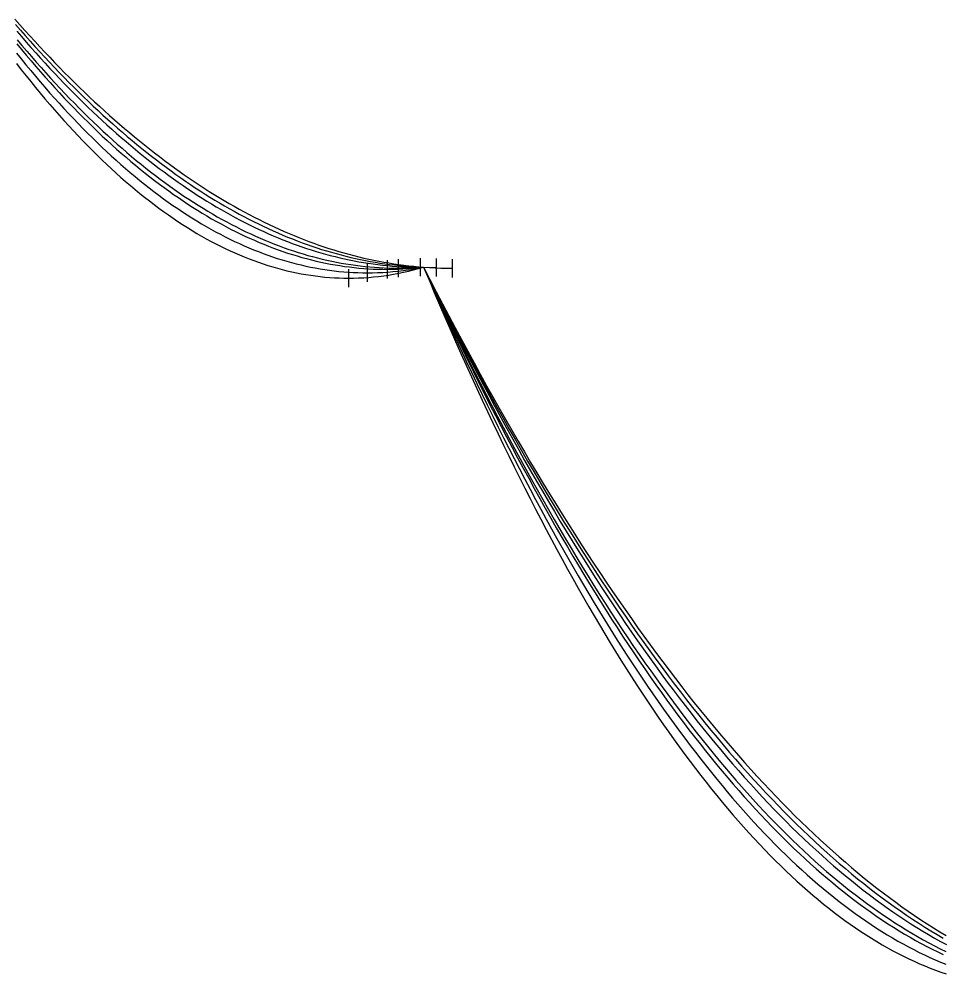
# Model space of a CAD drawing. Header units: metres. Extents: x -87 to 28195, y -4474 to 524.
# Drawn here: x 22765 to 23273, y -4264 to -3738 of the extents above; entities that cross this region are included whole.
import ezdxf

# ---------------------------------------------------------------- set-up
doc = ezdxf.new("R2010")
doc.units = ezdxf.units.M
for name, color, linetype in [('CATENARIES_-10_bare', 7, 'Continuous'), ('CATENARIES_-10_ICE', 7, 'Continuous'), ('CATENARIES_-19_bare', 7, 'Continuous'), ('CATENARIES_-19_HEAVY_ICE', 7, 'Continuous'), ('CATENARIES_0', 7, 'Continuous'), ('CATENARIES_0_ICE', 7, 'Continuous'), ('CATENARIES_50_theoretical', 7, 'Continuous')]:
    doc.layers.add(name, color=color, linetype=linetype)

msp = doc.modelspace()

# ---------------------------------------------------------------- linework, layer by layer
at = {"layer": 'CATENARIES_-10_bare'}
msp.add_line((22995.04, -3880.13), (22995.04, -3870.13), dxfattribs=at)
for points in [[(22763.2, -3741.39, 0), (22765.88, -3744.47, 0), (22768.55, -3747.5, 0), (22771.23, -3750.5, 0), (22773.9, -3753.47, 0), (22776.58, -3756.39, 0), (22779.25, -3759.29, 0), (22781.93, -3762.14, 0), (22784.6, -3764.97, 0), (22787.28, -3767.75, 0), (22789.95, -3770.5, 0), (22792.63, -3773.22, 0), (22795.3, -3775.89, 0), (22797.98, -3778.54, 0), (22800.66, -3781.14, 0), (22803.33, -3783.71, 0), (22806.01, -3786.25, 0), (22808.68, -3788.75, 0), (22811.36, -3791.21, 0), (22814.03, -3793.64, 0), (22816.71, -3796.03, 0), (22819.38, -3798.39, 0), (22822.06, -3800.71, 0), (22824.73, -3803, 0), (22827.41, -3805.24, 0), (22830.08, -3807.46, 0), (22832.76, -3809.64, 0), (22835.43, -3811.78, 0), (22838.11, -3813.89, 0), (22840.78, -3815.96, 0), (22843.46, -3817.99, 0), (22846.13, -3819.99, 0), (22848.81, -3821.96, 0), (22851.48, -3823.88, 0), (22854.16, -3825.78, 0), (22856.83, -3827.63, 0), (22859.51, -3829.46, 0), (22862.18, -3831.24, 0), (22864.86, -3832.99, 0), (22867.54, -3834.71, 0), (22870.21, -3836.39, 0), (22872.89, -3838.03, 0), (22875.56, -3839.64, 0), (22878.24, -3841.21, 0), (22880.91, -3842.74, 0), (22883.59, -3844.24, 0), (22886.26, -3845.71, 0), (22888.94, -3847.14, 0), (22891.61, -3848.53, 0), (22894.29, -3849.89, 0), (22896.96, -3851.21, 0), (22899.64, -3852.5, 0), (22902.31, -3853.75, 0), (22904.99, -3854.97, 0), (22907.66, -3856.15, 0), (22910.34, -3857.29, 0), (22913.01, -3858.4, 0), (22915.69, -3859.47, 0), (22918.36, -3860.51, 0), (22921.04, -3861.51, 0), (22923.71, -3862.48, 0), (22926.39, -3863.41, 0), (22929.07, -3864.31, 0), (22931.74, -3865.17, 0), (22934.42, -3865.99, 0), (22937.09, -3866.78, 0), (22939.77, -3867.53, 0), (22942.44, -3868.25, 0), (22945.12, -3868.93, 0), (22947.79, -3869.58, 0), (22950.47, -3870.19, 0), (22953.14, -3870.76, 0), (22955.82, -3871.3, 0), (22958.49, -3871.81, 0), (22961.17, -3872.27, 0), (22963.84, -3872.71, 0), (22966.52, -3873.1, 0), (22969.19, -3873.47, 0), (22971.87, -3873.79, 0), (22974.54, -3874.08, 0), (22977.22, -3874.34, 0), (22979.89, -3874.56, 0), (22982.57, -3874.74, 0), (22985.24, -3874.89, 0), (22987.92, -3875, 0), (22991.48, -3875.09, 0), (22995.04, -3875.13, 0)], [(22987.92, -3875, 0), (22991.29, -3881.74, 0), (22994.65, -3888.42, 0), (22998.02, -3895.05, 0), (23001.38, -3901.61, 0), (23004.75, -3908.12, 0), (23008.11, -3914.57, 0), (23011.48, -3920.97, 0), (23014.84, -3927.31, 0), (23018.21, -3933.59, 0), (23021.57, -3939.81, 0), (23024.94, -3945.98, 0), (23028.3, -3952.09, 0), (23031.67, -3958.14, 0), (23035.04, -3964.13, 0), (23038.4, -3970.07, 0), (23041.77, -3975.95, 0), (23045.13, -3981.77, 0), (23048.5, -3987.54, 0), (23051.86, -3993.25, 0), (23055.23, -3998.9, 0), (23058.59, -4004.49, 0), (23061.96, -4010.03, 0), (23065.32, -4015.51, 0), (23068.69, -4020.94, 0), (23072.05, -4026.3, 0), (23075.42, -4031.61, 0), (23078.79, -4036.86, 0), (23082.15, -4042.06, 0), (23085.52, -4047.2, 0), (23088.88, -4052.28, 0), (23092.25, -4057.3, 0), (23095.61, -4062.27, 0), (23098.98, -4067.18, 0), (23102.34, -4072.04, 0), (23105.71, -4076.83, 0), (23109.07, -4081.57, 0), (23112.44, -4086.26, 0), (23115.8, -4090.88, 0), (23119.17, -4095.45, 0), (23122.54, -4099.97, 0), (23125.9, -4104.42, 0), (23129.27, -4108.82, 0), (23132.63, -4113.16, 0), (23136, -4117.45, 0), (23139.36, -4121.68, 0), (23142.73, -4125.85, 0), (23146.09, -4129.97, 0), (23149.46, -4134.03, 0), (23152.82, -4138.03, 0), (23156.19, -4141.97, 0), (23159.55, -4145.86, 0), (23162.92, -4149.69, 0), (23166.29, -4153.47, 0), (23169.65, -4157.19, 0), (23173.02, -4160.85, 0), (23176.38, -4164.46, 0), (23179.75, -4168.01, 0), (23183.11, -4171.5, 0), (23186.48, -4174.93, 0), (23189.84, -4178.31, 0), (23193.21, -4181.64, 0), (23196.57, -4184.9, 0), (23199.94, -4188.11, 0), (23203.3, -4191.26, 0), (23206.67, -4194.36, 0), (23210.04, -4197.4, 0), (23213.4, -4200.38, 0), (23216.77, -4203.31, 0), (23220.13, -4206.18, 0), (23223.5, -4209, 0), (23226.86, -4211.75, 0), (23230.23, -4214.45, 0), (23233.59, -4217.1, 0), (23236.96, -4219.69, 0), (23240.32, -4222.22, 0), (23243.69, -4224.69, 0), (23247.05, -4227.11, 0), (23250.42, -4229.47, 0), (23253.79, -4231.78, 0), (23257.15, -4234.03, 0), (23260.52, -4236.22, 0), (23263.88, -4238.36, 0), (23267.25, -4240.44, 0), (23270.61, -4242.46, 0), (23273.98, -4244.43, 0)]]:
    msp.add_polyline3d(points, dxfattribs=at)
at = {"layer": 'CATENARIES_-10_ICE'}
msp.add_line((22974, -3880.55), (22974, -3870.55), dxfattribs=at)
for points in [[(22764.12, -3749.81, 0), (22766.74, -3752.94, 0), (22769.37, -3756.02, 0), (22771.99, -3759.07, 0), (22774.61, -3762.08, 0), (22777.24, -3765.05, 0), (22779.86, -3767.98, 0), (22782.48, -3770.87, 0), (22785.11, -3773.72, 0), (22787.73, -3776.53, 0), (22790.36, -3779.31, 0), (22792.98, -3782.04, 0), (22795.6, -3784.73, 0), (22798.23, -3787.39, 0), (22800.85, -3790, 0), (22803.47, -3792.58, 0), (22806.1, -3795.11, 0), (22808.72, -3797.61, 0), (22811.34, -3800.06, 0), (22813.97, -3802.48, 0), (22816.59, -3804.86, 0), (22819.21, -3807.2, 0), (22821.84, -3809.5, 0), (22824.46, -3811.76, 0), (22827.08, -3813.98, 0), (22829.71, -3816.16, 0), (22832.33, -3818.3, 0), (22834.96, -3820.4, 0), (22837.58, -3822.46, 0), (22840.2, -3824.49, 0), (22842.83, -3826.47, 0), (22845.45, -3828.41, 0), (22848.07, -3830.32, 0), (22850.7, -3832.18, 0), (22853.32, -3834.01, 0), (22855.94, -3835.8, 0), (22858.57, -3837.55, 0), (22861.19, -3839.25, 0), (22863.81, -3840.92, 0), (22866.44, -3842.55, 0), (22869.06, -3844.14, 0), (22871.68, -3845.7, 0), (22874.31, -3847.21, 0), (22876.93, -3848.68, 0), (22879.56, -3850.11, 0), (22882.18, -3851.51, 0), (22884.8, -3852.86, 0), (22887.43, -3854.18, 0), (22890.05, -3855.45, 0), (22892.67, -3856.69, 0), (22895.3, -3857.89, 0), (22897.92, -3859.05, 0), (22900.54, -3860.16, 0), (22903.17, -3861.24, 0), (22905.79, -3862.28, 0), (22908.41, -3863.29, 0), (22911.04, -3864.25, 0), (22913.66, -3865.17, 0), (22916.28, -3866.05, 0), (22918.91, -3866.9, 0), (22921.53, -3867.7, 0), (22924.16, -3868.47, 0), (22926.78, -3869.19, 0), (22929.4, -3869.88, 0), (22932.03, -3870.53, 0), (22934.65, -3871.14, 0), (22937.27, -3871.71, 0), (22939.9, -3872.24, 0), (22942.52, -3872.73, 0), (22945.14, -3873.18, 0), (22947.77, -3873.59, 0), (22950.39, -3873.96, 0), (22953.01, -3874.3, 0), (22955.64, -3874.59, 0), (22958.26, -3874.85, 0), (22960.88, -3875.06, 0), (22963.51, -3875.24, 0), (22966.13, -3875.38, 0), (22968.76, -3875.47, 0), (22971.38, -3875.53, 0), (22974, -3875.55, 0), (22976.79, -3875.53, 0), (22979.57, -3875.46, 0), (22982.35, -3875.35, 0), (22985.14, -3875.2, 0), (22987.92, -3875, 0)], [(22987.92, -3875, 0), (22991.04, -3881.66, 0), (22994.17, -3888.27, 0), (22997.29, -3894.82, 0), (23000.42, -3901.31, 0), (23003.54, -3907.75, 0), (23006.67, -3914.13, 0), (23009.79, -3920.45, 0), (23012.92, -3926.71, 0), (23016.04, -3932.92, 0), (23019.17, -3939.07, 0), (23022.29, -3945.17, 0), (23025.42, -3951.21, 0), (23028.54, -3957.19, 0), (23031.67, -3963.11, 0), (23034.79, -3968.98, 0), (23037.92, -3974.79, 0), (23041.04, -3980.55, 0), (23044.17, -3986.25, 0), (23047.29, -3991.89, 0), (23050.42, -3997.47, 0), (23053.54, -4003, 0), (23056.67, -4008.47, 0), (23059.79, -4013.89, 0), (23062.92, -4019.25, 0), (23066.04, -4024.55, 0), (23069.17, -4029.8, 0), (23072.29, -4034.99, 0), (23075.42, -4040.12, 0), (23078.54, -4045.2, 0), (23081.67, -4050.22, 0), (23084.79, -4055.18, 0), (23087.92, -4060.09, 0), (23091.04, -4064.94, 0), (23094.17, -4069.73, 0), (23097.29, -4074.47, 0), (23100.42, -4079.15, 0), (23103.54, -4083.78, 0), (23106.67, -4088.35, 0), (23109.79, -4092.86, 0), (23112.92, -4097.32, 0), (23116.04, -4101.72, 0), (23119.17, -4106.07, 0), (23122.29, -4110.35, 0), (23125.42, -4114.59, 0), (23128.54, -4118.76, 0), (23131.67, -4122.88, 0), (23134.79, -4126.95, 0), (23137.92, -4130.95, 0), (23141.04, -4134.91, 0), (23144.17, -4138.8, 0), (23147.29, -4142.64, 0), (23150.42, -4146.42, 0), (23153.54, -4150.15, 0), (23156.67, -4153.82, 0), (23159.79, -4157.44, 0), (23162.92, -4160.99, 0), (23166.04, -4164.5, 0), (23169.17, -4167.94, 0), (23172.29, -4171.33, 0), (23175.42, -4174.67, 0), (23178.54, -4177.95, 0), (23181.67, -4181.17, 0), (23184.79, -4184.34, 0), (23187.92, -4187.45, 0), (23191.04, -4190.5, 0), (23194.17, -4193.5, 0), (23197.29, -4196.44, 0), (23200.42, -4199.33, 0), (23203.54, -4202.16, 0), (23206.67, -4204.94, 0), (23209.79, -4207.66, 0), (23212.92, -4210.32, 0), (23216.04, -4212.93, 0), (23219.17, -4215.48, 0), (23222.29, -4217.97, 0), (23225.42, -4220.41, 0), (23228.54, -4222.8, 0), (23231.67, -4225.13, 0), (23234.79, -4227.4, 0), (23237.92, -4229.62, 0), (23241.04, -4231.78, 0), (23244.17, -4233.88, 0), (23247.29, -4235.93, 0), (23250.42, -4237.92, 0), (23253.54, -4239.86, 0), (23256.67, -4241.74, 0), (23259.79, -4243.57, 0), (23262.92, -4245.34, 0), (23266.04, -4247.05, 0), (23269.17, -4248.71, 0), (23272.29, -4250.31, 0), (23275.42, -4251.86, 0)]]:
    msp.add_polyline3d(points, dxfattribs=at)
at = {"layer": 'CATENARIES_-19_bare'}
msp.add_line((23003.82, -3880.6), (23003.82, -3870.6), dxfattribs=at)
for points in [[(22762.78, -3738.39, 0), (22765.53, -3741.5, 0), (22768.27, -3744.58, 0), (22771.02, -3747.62, 0), (22773.76, -3750.62, 0), (22776.51, -3753.59, 0), (22779.25, -3756.52, 0), (22782, -3759.42, 0), (22784.74, -3762.28, 0), (22787.49, -3765.1, 0), (22790.24, -3767.89, 0), (22792.98, -3770.64, 0), (22795.73, -3773.36, 0), (22798.47, -3776.04, 0), (22801.22, -3778.69, 0), (22803.96, -3781.3, 0), (22806.71, -3783.88, 0), (22809.46, -3786.42, 0), (22812.2, -3788.92, 0), (22814.95, -3791.39, 0), (22817.69, -3793.82, 0), (22820.44, -3796.21, 0), (22823.18, -3798.58, 0), (22825.93, -3800.9, 0), (22828.67, -3803.19, 0), (22831.42, -3805.44, 0), (22834.17, -3807.66, 0), (22836.91, -3809.84, 0), (22839.66, -3811.99, 0), (22842.4, -3814.1, 0), (22845.15, -3816.18, 0), (22847.89, -3818.21, 0), (22850.64, -3820.22, 0), (22853.38, -3822.19, 0), (22856.13, -3824.12, 0), (22858.88, -3826.02, 0), (22861.62, -3827.88, 0), (22864.37, -3829.7, 0), (22867.11, -3831.49, 0), (22869.86, -3833.25, 0), (22872.6, -3834.97, 0), (22875.35, -3836.65, 0), (22878.1, -3838.3, 0), (22880.84, -3839.91, 0), (22883.59, -3841.48, 0), (22886.33, -3843.02, 0), (22889.08, -3844.53, 0), (22891.82, -3846, 0), (22894.57, -3847.43, 0), (22897.31, -3848.83, 0), (22900.06, -3850.19, 0), (22902.81, -3851.52, 0), (22905.55, -3852.81, 0), (22908.3, -3854.07, 0), (22911.04, -3855.29, 0), (22913.79, -3856.47, 0), (22916.53, -3857.62, 0), (22919.28, -3858.73, 0), (22922.03, -3859.81, 0), (22924.77, -3860.85, 0), (22927.52, -3861.86, 0), (22930.26, -3862.83, 0), (22933.01, -3863.77, 0), (22935.75, -3864.67, 0), (22938.5, -3865.53, 0), (22941.24, -3866.36, 0), (22943.99, -3867.15, 0), (22946.74, -3867.91, 0), (22949.48, -3868.63, 0), (22952.23, -3869.32, 0), (22954.97, -3869.97, 0), (22957.72, -3870.58, 0), (22960.46, -3871.16, 0), (22963.21, -3871.71, 0), (22965.96, -3872.21, 0), (22968.7, -3872.69, 0), (22971.45, -3873.12, 0), (22974.19, -3873.53, 0), (22976.94, -3873.89, 0), (22979.68, -3874.22, 0), (22982.43, -3874.52, 0), (22985.17, -3874.78, 0), (22987.92, -3875, 0), (22991.1, -3875.21, 0), (22994.28, -3875.38, 0), (22997.46, -3875.5, 0), (23000.64, -3875.57, 0), (23003.82, -3875.6, 0)], [(22987.92, -3875, 0), (22991.39, -3881.78, 0), (22994.85, -3888.51, 0), (22998.32, -3895.18, 0), (23001.78, -3901.79, 0), (23005.25, -3908.34, 0), (23008.71, -3914.84, 0), (23012.18, -3921.28, 0), (23015.64, -3927.66, 0), (23019.11, -3933.98, 0), (23022.57, -3940.25, 0), (23026.04, -3946.46, 0), (23029.5, -3952.61, 0), (23032.97, -3958.7, 0), (23036.43, -3964.74, 0), (23039.9, -3970.71, 0), (23043.37, -3976.63, 0), (23046.83, -3982.5, 0), (23050.3, -3988.3, 0), (23053.76, -3994.05, 0), (23057.23, -3999.74, 0), (23060.69, -4005.37, 0), (23064.16, -4010.95, 0), (23067.62, -4016.47, 0), (23071.09, -4021.93, 0), (23074.55, -4027.33, 0), (23078.02, -4032.68, 0), (23081.48, -4037.97, 0), (23084.95, -4043.2, 0), (23088.42, -4048.37, 0), (23091.88, -4053.49, 0), (23095.35, -4058.55, 0), (23098.81, -4063.55, 0), (23102.28, -4068.5, 0), (23105.74, -4073.39, 0), (23109.21, -4078.22, 0), (23112.67, -4082.99, 0), (23116.14, -4087.71, 0), (23119.6, -4092.37, 0), (23123.07, -4096.97, 0), (23126.53, -4101.52, 0), (23130, -4106, 0), (23133.46, -4110.44, 0), (23136.93, -4114.81, 0), (23140.4, -4119.13, 0), (23143.86, -4123.39, 0), (23147.33, -4127.59, 0), (23150.79, -4131.73, 0), (23154.26, -4135.82, 0), (23157.72, -4139.85, 0), (23161.19, -4143.83, 0), (23164.65, -4147.75, 0), (23168.12, -4151.61, 0), (23171.58, -4155.41, 0), (23175.05, -4159.16, 0), (23178.51, -4162.84, 0), (23181.98, -4166.48, 0), (23185.44, -4170.05, 0), (23188.91, -4173.57, 0), (23192.38, -4177.03, 0), (23195.84, -4180.44, 0), (23199.31, -4183.78, 0), (23202.77, -4187.08, 0), (23206.24, -4190.31, 0), (23209.7, -4193.49, 0), (23213.17, -4196.61, 0), (23216.63, -4199.67, 0), (23220.1, -4202.68, 0), (23223.56, -4205.63, 0), (23227.03, -4208.52, 0), (23230.49, -4211.35, 0), (23233.96, -4214.13, 0), (23237.42, -4216.85, 0), (23240.89, -4219.52, 0), (23244.36, -4222.13, 0), (23247.82, -4224.68, 0), (23251.29, -4227.17, 0), (23254.75, -4229.61, 0), (23258.22, -4231.99, 0), (23261.68, -4234.32, 0), (23265.15, -4236.59, 0), (23268.61, -4238.8, 0), (23272.08, -4240.95, 0), (23275.54, -4243.05, 0)]]:
    msp.add_polyline3d(points, dxfattribs=at)
at = {"layer": 'CATENARIES_-19_HEAVY_ICE'}
msp.add_line((22956.96, -3883.1), (22956.96, -3873.1), dxfattribs=at)
for points in [[(22763.71, -3757.06, 0), (22766.32, -3760.31, 0), (22768.93, -3763.52, 0), (22771.55, -3766.69, 0), (22774.16, -3769.81, 0), (22776.77, -3772.88, 0), (22779.38, -3775.91, 0), (22781.99, -3778.9, 0), (22784.6, -3781.84, 0), (22787.21, -3784.74, 0), (22789.83, -3787.59, 0), (22792.44, -3790.4, 0), (22795.05, -3793.17, 0), (22797.66, -3795.89, 0), (22800.27, -3798.56, 0), (22802.88, -3801.19, 0), (22805.49, -3803.78, 0), (22808.11, -3806.32, 0), (22810.72, -3808.82, 0), (22813.33, -3811.28, 0), (22815.94, -3813.69, 0), (22818.55, -3816.05, 0), (22821.16, -3818.37, 0), (22823.78, -3820.65, 0), (22826.39, -3822.88, 0), (22829, -3825.07, 0), (22831.61, -3827.21, 0), (22834.22, -3829.31, 0), (22836.83, -3831.37, 0), (22839.44, -3833.38, 0), (22842.06, -3835.34, 0), (22844.67, -3837.27, 0), (22847.28, -3839.15, 0), (22849.89, -3840.98, 0), (22852.5, -3842.77, 0), (22855.11, -3844.51, 0), (22857.72, -3846.21, 0), (22860.34, -3847.87, 0), (22862.95, -3849.48, 0), (22865.56, -3851.05, 0), (22868.17, -3852.58, 0), (22870.78, -3854.06, 0), (22873.39, -3855.49, 0), (22876, -3856.88, 0), (22878.62, -3858.23, 0), (22881.23, -3859.53, 0), (22883.84, -3860.79, 0), (22886.45, -3862.01, 0), (22889.06, -3863.18, 0), (22891.67, -3864.3, 0), (22894.29, -3865.39, 0), (22896.9, -3866.42, 0), (22899.51, -3867.42, 0), (22902.12, -3868.37, 0), (22904.73, -3869.27, 0), (22907.34, -3870.13, 0), (22909.95, -3870.95, 0), (22912.57, -3871.72, 0), (22915.18, -3872.45, 0), (22917.79, -3873.14, 0), (22920.4, -3873.78, 0), (22923.01, -3874.37, 0), (22925.62, -3874.92, 0), (22928.23, -3875.43, 0), (22930.85, -3875.89, 0), (22933.46, -3876.31, 0), (22936.07, -3876.69, 0), (22938.68, -3877.02, 0), (22941.29, -3877.31, 0), (22943.9, -3877.55, 0), (22946.52, -3877.75, 0), (22949.13, -3877.9, 0), (22951.74, -3878.01, 0), (22954.35, -3878.08, 0), (22956.96, -3878.1, 0), (22959.78, -3878.08, 0), (22962.59, -3878, 0), (22965.4, -3877.87, 0), (22968.22, -3877.69, 0), (22971.03, -3877.46, 0), (22973.85, -3877.18, 0), (22976.66, -3876.85, 0), (22979.48, -3876.46, 0), (22982.29, -3876.03, 0), (22985.11, -3875.54, 0), (22987.92, -3875, 0)], [(22987.92, -3875, 0), (22990.85, -3881.66, 0), (22993.79, -3888.26, 0), (22996.72, -3894.8, 0), (22999.65, -3901.29, 0), (23002.59, -3907.71, 0), (23005.52, -3914.09, 0), (23008.45, -3920.4, 0), (23011.39, -3926.66, 0), (23014.32, -3932.86, 0), (23017.25, -3939, 0), (23020.19, -3945.09, 0), (23023.12, -3951.12, 0), (23026.05, -3957.09, 0), (23028.99, -3963.01, 0), (23031.92, -3968.87, 0), (23034.85, -3974.67, 0), (23037.79, -3980.42, 0), (23040.72, -3986.11, 0), (23043.65, -3991.74, 0), (23046.59, -3997.31, 0), (23049.52, -4002.83, 0), (23052.45, -4008.3, 0), (23055.39, -4013.7, 0), (23058.32, -4019.05, 0), (23061.25, -4024.34, 0), (23064.19, -4029.58, 0), (23067.12, -4034.76, 0), (23070.05, -4039.88, 0), (23072.99, -4044.95, 0), (23075.92, -4049.96, 0), (23078.85, -4054.91, 0), (23081.79, -4059.81, 0), (23084.72, -4064.65, 0), (23087.66, -4069.43, 0), (23090.59, -4074.16, 0), (23093.52, -4078.83, 0), (23096.46, -4083.44, 0), (23099.39, -4088, 0), (23102.32, -4092.5, 0), (23105.26, -4096.95, 0), (23108.19, -4101.34, 0), (23111.12, -4105.67, 0), (23114.06, -4109.95, 0), (23116.99, -4114.17, 0), (23119.92, -4118.33, 0), (23122.86, -4122.44, 0), (23125.79, -4126.49, 0), (23128.72, -4130.48, 0), (23131.66, -4134.42, 0), (23134.59, -4138.31, 0), (23137.52, -4142.13, 0), (23140.46, -4145.9, 0), (23143.39, -4149.62, 0), (23146.32, -4153.28, 0), (23149.26, -4156.88, 0), (23152.19, -4160.42, 0), (23155.12, -4163.91, 0), (23158.06, -4167.35, 0), (23160.99, -4170.72, 0), (23163.92, -4174.05, 0), (23166.86, -4177.31, 0), (23169.79, -4180.52, 0), (23172.72, -4183.67, 0), (23175.66, -4186.77, 0), (23178.59, -4189.81, 0), (23181.52, -4192.8, 0), (23184.46, -4195.73, 0), (23187.39, -4198.6, 0), (23190.32, -4201.42, 0), (23193.26, -4204.18, 0), (23196.19, -4206.89, 0), (23199.12, -4209.54, 0), (23202.06, -4212.13, 0), (23204.99, -4214.67, 0), (23207.92, -4217.15, 0), (23210.86, -4219.57, 0), (23213.79, -4221.94, 0), (23216.72, -4224.26, 0), (23219.66, -4226.52, 0), (23222.59, -4228.72, 0), (23225.52, -4230.87, 0), (23228.46, -4232.96, 0), (23231.39, -4234.99, 0), (23234.32, -4236.97, 0), (23237.26, -4238.89, 0), (23240.19, -4240.76, 0), (23243.12, -4242.57, 0), (23246.06, -4244.33, 0), (23248.99, -4246.03, 0), (23251.92, -4247.67, 0), (23254.86, -4249.26, 0), (23257.79, -4250.79, 0), (23260.72, -4252.27, 0), (23263.66, -4253.69, 0), (23266.59, -4255.06, 0), (23269.52, -4256.37, 0), (23272.46, -4257.62, 0), (23275.39, -4258.82, 0)]]:
    msp.add_polyline3d(points, dxfattribs=at)
at = {"layer": 'CATENARIES_0'}
msp.add_line((22986.21, -3880.01), (22986.21, -3870.01), dxfattribs=at)
for points in [[(22763.86, -3744.99, 0), (22766.48, -3748.04, 0), (22769.09, -3751.05, 0), (22771.71, -3754.02, 0), (22774.32, -3756.95, 0), (22776.94, -3759.85, 0), (22779.56, -3762.72, 0), (22782.17, -3765.54, 0), (22784.79, -3768.34, 0), (22787.4, -3771.09, 0), (22790.02, -3773.81, 0), (22792.63, -3776.49, 0), (22795.25, -3779.14, 0), (22797.87, -3781.75, 0), (22800.48, -3784.33, 0), (22803.1, -3786.86, 0), (22805.71, -3789.37, 0), (22808.33, -3791.83, 0), (22810.95, -3794.26, 0), (22813.56, -3796.66, 0), (22816.18, -3799.01, 0), (22818.79, -3801.34, 0), (22821.41, -3803.62, 0), (22824.03, -3805.87, 0), (22826.64, -3808.08, 0), (22829.26, -3810.26, 0), (22831.87, -3812.4, 0), (22834.49, -3814.51, 0), (22837.1, -3816.58, 0), (22839.72, -3818.61, 0), (22842.34, -3820.61, 0), (22844.95, -3822.57, 0), (22847.57, -3824.49, 0), (22850.18, -3826.38, 0), (22852.8, -3828.24, 0), (22855.42, -3830.05, 0), (22858.03, -3831.83, 0), (22860.65, -3833.58, 0), (22863.26, -3835.29, 0), (22865.88, -3836.96, 0), (22868.49, -3838.6, 0), (22871.11, -3840.2, 0), (22873.73, -3841.76, 0), (22876.34, -3843.29, 0), (22878.96, -3844.78, 0), (22881.57, -3846.24, 0), (22884.19, -3847.66, 0), (22886.81, -3849.05, 0), (22889.42, -3850.4, 0), (22892.04, -3851.71, 0), (22894.65, -3852.98, 0), (22897.27, -3854.23, 0), (22899.89, -3855.43, 0), (22902.5, -3856.6, 0), (22905.12, -3857.73, 0), (22907.73, -3858.83, 0), (22910.35, -3859.89, 0), (22912.96, -3860.91, 0), (22915.58, -3861.9, 0), (22918.2, -3862.86, 0), (22920.81, -3863.77, 0), (22923.43, -3864.65, 0), (22926.04, -3865.5, 0), (22928.66, -3866.31, 0), (22931.28, -3867.08, 0), (22933.89, -3867.82, 0), (22936.51, -3868.52, 0), (22939.12, -3869.18, 0), (22941.74, -3869.81, 0), (22944.36, -3870.41, 0), (22946.97, -3870.96, 0), (22949.59, -3871.48, 0), (22952.2, -3871.97, 0), (22954.82, -3872.42, 0), (22957.43, -3872.83, 0), (22960.05, -3873.21, 0), (22962.67, -3873.55, 0), (22965.28, -3873.86, 0), (22967.9, -3874.13, 0), (22970.51, -3874.36, 0), (22973.13, -3874.56, 0), (22975.75, -3874.72, 0), (22978.36, -3874.85, 0), (22980.98, -3874.94, 0), (22983.59, -3874.99, 0), (22986.21, -3875.01, 0), (22987.92, -3875, 0)], [(22987.92, -3875, 0), (22991.19, -3881.71, 0), (22994.46, -3888.37, 0), (22997.73, -3894.97, 0), (23001, -3901.51, 0), (23004.28, -3908, 0), (23007.55, -3914.43, 0), (23010.82, -3920.8, 0), (23014.09, -3927.11, 0), (23017.36, -3933.37, 0), (23020.63, -3939.56, 0), (23023.9, -3945.71, 0), (23027.17, -3951.79, 0), (23030.44, -3957.82, 0), (23033.71, -3963.79, 0), (23036.99, -3969.7, 0), (23040.26, -3975.56, 0), (23043.53, -3981.35, 0), (23046.8, -3987.1, 0), (23050.07, -3992.78, 0), (23053.34, -3998.41, 0), (23056.61, -4003.98, 0), (23059.88, -4009.49, 0), (23063.15, -4014.95, 0), (23066.42, -4020.35, 0), (23069.7, -4025.69, 0), (23072.97, -4030.97, 0), (23076.24, -4036.2, 0), (23079.51, -4041.37, 0), (23082.78, -4046.49, 0), (23086.05, -4051.55, 0), (23089.32, -4056.55, 0), (23092.59, -4061.49, 0), (23095.86, -4066.38, 0), (23099.13, -4071.21, 0), (23102.41, -4075.98, 0), (23105.68, -4080.7, 0), (23108.95, -4085.36, 0), (23112.22, -4089.96, 0), (23115.49, -4094.51, 0), (23118.76, -4099, 0), (23122.03, -4103.43, 0), (23125.3, -4107.81, 0), (23128.57, -4112.13, 0), (23131.85, -4116.39, 0), (23135.12, -4120.6, 0), (23138.39, -4124.75, 0), (23141.66, -4128.84, 0), (23144.93, -4132.88, 0), (23148.2, -4136.86, 0), (23151.47, -4140.78, 0), (23154.74, -4144.65, 0), (23158.01, -4148.46, 0), (23161.28, -4152.21, 0), (23164.56, -4155.91, 0), (23167.83, -4159.55, 0), (23171.1, -4163.13, 0), (23174.37, -4166.66, 0), (23177.64, -4170.13, 0), (23180.91, -4173.54, 0), (23184.18, -4176.9, 0), (23187.45, -4180.2, 0), (23190.72, -4183.44, 0), (23193.99, -4186.63, 0), (23197.27, -4189.76, 0), (23200.54, -4192.84, 0), (23203.81, -4195.86, 0), (23207.08, -4198.82, 0), (23210.35, -4201.72, 0), (23213.62, -4204.57, 0), (23216.89, -4207.37, 0), (23220.16, -4210.1, 0), (23223.43, -4212.78, 0), (23226.71, -4215.41, 0), (23229.98, -4217.97, 0), (23233.25, -4220.49, 0), (23236.52, -4222.94, 0), (23239.79, -4225.34, 0), (23243.06, -4227.68, 0), (23246.33, -4229.96, 0), (23249.6, -4232.19, 0), (23252.87, -4234.37, 0), (23256.14, -4236.48, 0), (23259.42, -4238.54, 0), (23262.69, -4240.55, 0), (23265.96, -4242.49, 0), (23269.23, -4244.39, 0), (23272.5, -4246.22, 0), (23275.77, -4248, 0)]]:
    msp.add_polyline3d(points, dxfattribs=at)
at = {"layer": 'CATENARIES_0_ICE'}
msp.add_line((22967.97, -3881.18), (22967.97, -3871.18), dxfattribs=at)
for points in [[(22763.88, -3752.05, 0), (22766.5, -3755.21, 0), (22769.12, -3758.34, 0), (22771.73, -3761.42, 0), (22774.35, -3764.46, 0), (22776.97, -3767.47, 0), (22779.58, -3770.43, 0), (22782.2, -3773.35, 0), (22784.82, -3776.23, 0), (22787.43, -3779.07, 0), (22790.05, -3781.86, 0), (22792.66, -3784.62, 0), (22795.28, -3787.33, 0), (22797.9, -3790.01, 0), (22800.51, -3792.64, 0), (22803.13, -3795.23, 0), (22805.75, -3797.79, 0), (22808.36, -3800.3, 0), (22810.98, -3802.77, 0), (22813.6, -3805.19, 0), (22816.21, -3807.58, 0), (22818.83, -3809.93, 0), (22821.45, -3812.23, 0), (22824.06, -3814.5, 0), (22826.68, -3816.72, 0), (22829.3, -3818.91, 0), (22831.91, -3821.05, 0), (22834.53, -3823.15, 0), (22837.15, -3825.21, 0), (22839.76, -3827.23, 0), (22842.38, -3829.21, 0), (22845, -3831.15, 0), (22847.61, -3833.04, 0), (22850.23, -3834.9, 0), (22852.85, -3836.71, 0), (22855.46, -3838.49, 0), (22858.08, -3840.22, 0), (22860.69, -3841.92, 0), (22863.31, -3843.57, 0), (22865.93, -3845.18, 0), (22868.54, -3846.75, 0), (22871.16, -3848.28, 0), (22873.78, -3849.77, 0), (22876.39, -3851.21, 0), (22879.01, -3852.62, 0), (22881.63, -3853.99, 0), (22884.24, -3855.31, 0), (22886.86, -3856.6, 0), (22889.48, -3857.84, 0), (22892.09, -3859.04, 0), (22894.71, -3860.2, 0), (22897.33, -3861.33, 0), (22899.94, -3862.41, 0), (22902.56, -3863.45, 0), (22905.18, -3864.44, 0), (22907.79, -3865.4, 0), (22910.41, -3866.32, 0), (22913.03, -3867.2, 0), (22915.64, -3868.03, 0), (22918.26, -3868.83, 0), (22920.88, -3869.58, 0), (22923.49, -3870.29, 0), (22926.11, -3870.97, 0), (22928.73, -3871.6, 0), (22931.34, -3872.19, 0), (22933.96, -3872.74, 0), (22936.57, -3873.25, 0), (22939.19, -3873.72, 0), (22941.81, -3874.15, 0), (22944.42, -3874.53, 0), (22947.04, -3874.88, 0), (22949.66, -3875.19, 0), (22952.27, -3875.45, 0), (22954.89, -3875.67, 0), (22957.51, -3875.86, 0), (22960.12, -3876, 0), (22962.74, -3876.1, 0), (22965.36, -3876.16, 0), (22967.97, -3876.18, 0), (22970.82, -3876.16, 0), (22973.67, -3876.09, 0), (22976.52, -3875.97, 0), (22979.37, -3875.8, 0), (22982.22, -3875.58, 0), (22985.07, -3875.31, 0), (22987.92, -3875, 0)], [(22987.92, -3875, 0), (22990.96, -3881.63, 0), (22994.01, -3888.19, 0), (22997.05, -3894.71, 0), (23000.09, -3901.16, 0), (23003.14, -3907.56, 0), (23006.18, -3913.91, 0), (23009.22, -3920.19, 0), (23012.27, -3926.42, 0), (23015.31, -3932.6, 0), (23018.35, -3938.72, 0), (23021.4, -3944.78, 0), (23024.44, -3950.78, 0), (23027.49, -3956.73, 0), (23030.53, -3962.63, 0), (23033.57, -3968.46, 0), (23036.62, -3974.25, 0), (23039.66, -3979.97, 0), (23042.7, -3985.64, 0), (23045.75, -3991.25, 0), (23048.79, -3996.81, 0), (23051.83, -4002.31, 0), (23054.88, -4007.75, 0), (23057.92, -4013.14, 0), (23060.96, -4018.48, 0), (23064.01, -4023.75, 0), (23067.05, -4028.97, 0), (23070.09, -4034.14, 0), (23073.14, -4039.25, 0), (23076.18, -4044.3, 0), (23079.22, -4049.3, 0), (23082.27, -4054.24, 0), (23085.31, -4059.12, 0), (23088.35, -4063.95, 0), (23091.4, -4068.73, 0), (23094.44, -4073.44, 0), (23097.49, -4078.11, 0), (23100.53, -4082.71, 0), (23103.57, -4087.26, 0), (23106.62, -4091.76, 0), (23109.66, -4096.2, 0), (23112.7, -4100.58, 0), (23115.75, -4104.91, 0), (23118.79, -4109.18, 0), (23121.83, -4113.4, 0), (23124.88, -4117.56, 0), (23127.92, -4121.66, 0), (23130.96, -4125.71, 0), (23134.01, -4129.7, 0), (23137.05, -4133.64, 0), (23140.09, -4137.53, 0), (23143.14, -4141.35, 0), (23146.18, -4145.12, 0), (23149.22, -4148.84, 0), (23152.27, -4152.5, 0), (23155.31, -4156.1, 0), (23158.35, -4159.65, 0), (23161.4, -4163.15, 0), (23164.44, -4166.58, 0), (23167.49, -4169.97, 0), (23170.53, -4173.29, 0), (23173.57, -4176.57, 0), (23176.62, -4179.78, 0), (23179.66, -4182.94, 0), (23182.7, -4186.05, 0), (23185.75, -4189.1, 0), (23188.79, -4192.09, 0), (23191.83, -4195.03, 0), (23194.88, -4197.92, 0), (23197.92, -4200.74, 0), (23200.96, -4203.52, 0), (23204.01, -4206.23, 0), (23207.05, -4208.9, 0), (23210.09, -4211.5, 0), (23213.14, -4214.06, 0), (23216.18, -4216.55, 0), (23219.22, -4218.99, 0), (23222.27, -4221.38, 0), (23225.31, -4223.71, 0), (23228.35, -4225.98, 0), (23231.4, -4228.2, 0), (23234.44, -4230.37, 0), (23237.49, -4232.48, 0), (23240.53, -4234.53, 0), (23243.57, -4236.53, 0), (23246.62, -4238.47, 0), (23249.66, -4240.36, 0), (23252.7, -4242.19, 0), (23255.75, -4243.97, 0), (23258.79, -4245.69, 0), (23261.83, -4247.36, 0), (23264.88, -4248.97, 0), (23267.92, -4250.53, 0), (23270.96, -4252.03, 0), (23274.01, -4253.48, 0)]]:
    msp.add_polyline3d(points, dxfattribs=at)
at = {"layer": 'CATENARIES_50_theoretical'}
msp.add_line((22946.63, -3886.01), (22946.63, -3876.01), dxfattribs=at)
for points in [[(22763.75, -3762.92, 0), (22766.36, -3766.27, 0), (22768.97, -3769.58, 0), (22771.59, -3772.84, 0), (22774.2, -3776.04, 0), (22776.81, -3779.21, 0), (22779.42, -3782.32, 0), (22782.04, -3785.38, 0), (22784.65, -3788.4, 0), (22787.26, -3791.36, 0), (22789.87, -3794.28, 0), (22792.49, -3797.15, 0), (22795.1, -3799.97, 0), (22797.71, -3802.75, 0), (22800.32, -3805.47, 0), (22802.94, -3808.15, 0), (22805.55, -3810.77, 0), (22808.16, -3813.35, 0), (22810.77, -3815.88, 0), (22813.39, -3818.37, 0), (22816, -3820.8, 0), (22818.61, -3823.19, 0), (22821.22, -3825.52, 0), (22823.84, -3827.81, 0), (22826.45, -3830.06, 0), (22829.06, -3832.25, 0), (22831.67, -3834.39, 0), (22834.29, -3836.49, 0), (22836.9, -3838.54, 0), (22839.51, -3840.54, 0), (22842.12, -3842.49, 0), (22844.74, -3844.39, 0), (22847.35, -3846.24, 0), (22849.96, -3848.05, 0), (22852.57, -3849.81, 0), (22855.19, -3851.52, 0), (22857.8, -3853.18, 0), (22860.41, -3854.79, 0), (22863.03, -3856.36, 0), (22865.64, -3857.88, 0), (22868.25, -3859.35, 0), (22870.86, -3860.77, 0), (22873.48, -3862.14, 0), (22876.09, -3863.46, 0), (22878.7, -3864.74, 0), (22881.31, -3865.97, 0), (22883.93, -3867.15, 0), (22886.54, -3868.28, 0), (22889.15, -3869.36, 0), (22891.76, -3870.4, 0), (22894.38, -3871.38, 0), (22896.99, -3872.32, 0), (22899.6, -3873.21, 0), (22902.21, -3874.06, 0), (22904.83, -3874.85, 0), (22907.44, -3875.6, 0), (22910.05, -3876.3, 0), (22912.66, -3876.95, 0), (22915.28, -3877.55, 0), (22917.89, -3878.1, 0), (22920.5, -3878.61, 0), (22923.11, -3879.06, 0), (22925.73, -3879.47, 0), (22928.34, -3879.83, 0), (22930.95, -3880.15, 0), (22933.56, -3880.41, 0), (22936.18, -3880.63, 0), (22938.79, -3880.8, 0), (22941.4, -3880.92, 0), (22944.01, -3880.99, 0), (22946.63, -3881.01, 0), (22949.38, -3880.99, 0), (22952.13, -3880.91, 0), (22954.89, -3880.77, 0), (22957.64, -3880.59, 0), (22960.39, -3880.34, 0), (22963.14, -3880.05, 0), (22965.9, -3879.7, 0), (22968.65, -3879.3, 0), (22971.4, -3878.85, 0), (22974.16, -3878.34, 0), (22976.91, -3877.78, 0), (22979.66, -3877.16, 0), (22982.41, -3876.5, 0), (22985.17, -3875.78, 0), (22987.92, -3875, 0)], [(22987.92, -3875, 0), (22990.86, -3881.96, 0), (22993.79, -3888.87, 0), (22996.73, -3895.71, 0), (22999.66, -3902.48, 0), (23002.6, -3909.2, 0), (23005.54, -3915.85, 0), (23008.47, -3922.44, 0), (23011.41, -3928.97, 0), (23014.35, -3935.43, 0), (23017.28, -3941.84, 0), (23020.22, -3948.18, 0), (23023.15, -3954.46, 0), (23026.09, -3960.68, 0), (23029.03, -3966.83, 0), (23031.96, -3972.92, 0), (23034.9, -3978.95, 0), (23037.84, -3984.92, 0), (23040.77, -3990.83, 0), (23043.71, -3996.67, 0), (23046.64, -4002.45, 0), (23049.58, -4008.18, 0), (23052.52, -4013.83, 0), (23055.45, -4019.43, 0), (23058.39, -4024.97, 0), (23061.33, -4030.44, 0), (23064.26, -4035.85, 0), (23067.2, -4041.2, 0), (23070.13, -4046.49, 0), (23073.07, -4051.71, 0), (23076.01, -4056.88, 0), (23078.94, -4061.98, 0), (23081.88, -4067.02, 0), (23084.82, -4072, 0), (23087.75, -4076.91, 0), (23090.69, -4081.77, 0), (23093.62, -4086.56, 0), (23096.56, -4091.3, 0), (23099.5, -4095.97, 0), (23102.43, -4100.58, 0), (23105.37, -4105.12, 0), (23108.31, -4109.61, 0), (23111.24, -4114.03, 0), (23114.18, -4118.4, 0), (23117.11, -4122.7, 0), (23120.05, -4126.94, 0), (23122.99, -4131.12, 0), (23125.92, -4135.24, 0), (23128.86, -4139.29, 0), (23131.8, -4143.29, 0), (23134.73, -4147.22, 0), (23137.67, -4151.09, 0), (23140.6, -4154.9, 0), (23143.54, -4158.65, 0), (23146.48, -4162.34, 0), (23149.41, -4165.97, 0), (23152.35, -4169.53, 0), (23155.29, -4173.04, 0), (23158.22, -4176.48, 0), (23161.16, -4179.86, 0), (23164.09, -4183.18, 0), (23167.03, -4186.44, 0), (23169.97, -4189.64, 0), (23172.9, -4192.78, 0), (23175.84, -4195.85, 0), (23178.78, -4198.87, 0), (23181.71, -4201.82, 0), (23184.65, -4204.71, 0), (23187.58, -4207.55, 0), (23190.52, -4210.32, 0), (23193.46, -4213.03, 0), (23196.39, -4215.67, 0), (23199.33, -4218.26, 0), (23202.27, -4220.79, 0), (23205.2, -4223.25, 0), (23208.14, -4225.66, 0), (23211.07, -4228, 0), (23214.01, -4230.28, 0), (23216.95, -4232.5, 0), (23219.88, -4234.67, 0), (23222.82, -4236.76, 0), (23225.76, -4238.8, 0), (23228.69, -4240.78, 0), (23231.63, -4242.7, 0), (23234.56, -4244.55, 0), (23237.5, -4246.35, 0), (23240.44, -4248.08, 0), (23243.37, -4249.75, 0), (23246.31, -4251.37, 0), (23249.25, -4252.92, 0), (23252.18, -4254.41, 0), (23255.12, -4255.84, 0), (23258.05, -4257.21, 0), (23260.99, -4258.51, 0), (23263.93, -4259.76, 0), (23266.86, -4260.95, 0), (23269.8, -4262.07, 0), (23272.74, -4263.14, 0), (23275.67, -4264.14, 0)]]:
    msp.add_polyline3d(points, dxfattribs=at)

doc.saveas('drawing.dxf')
